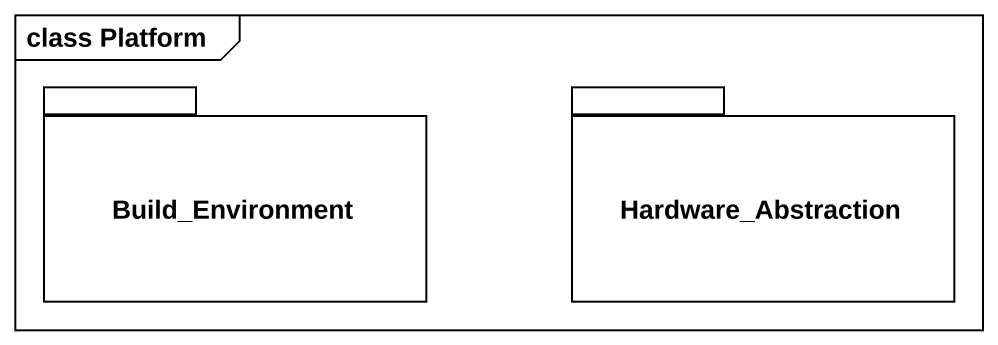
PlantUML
@startuml
mainframe class Platform
package Build_Environment {
}
package Hardware_Abstraction {
}
@enduml
